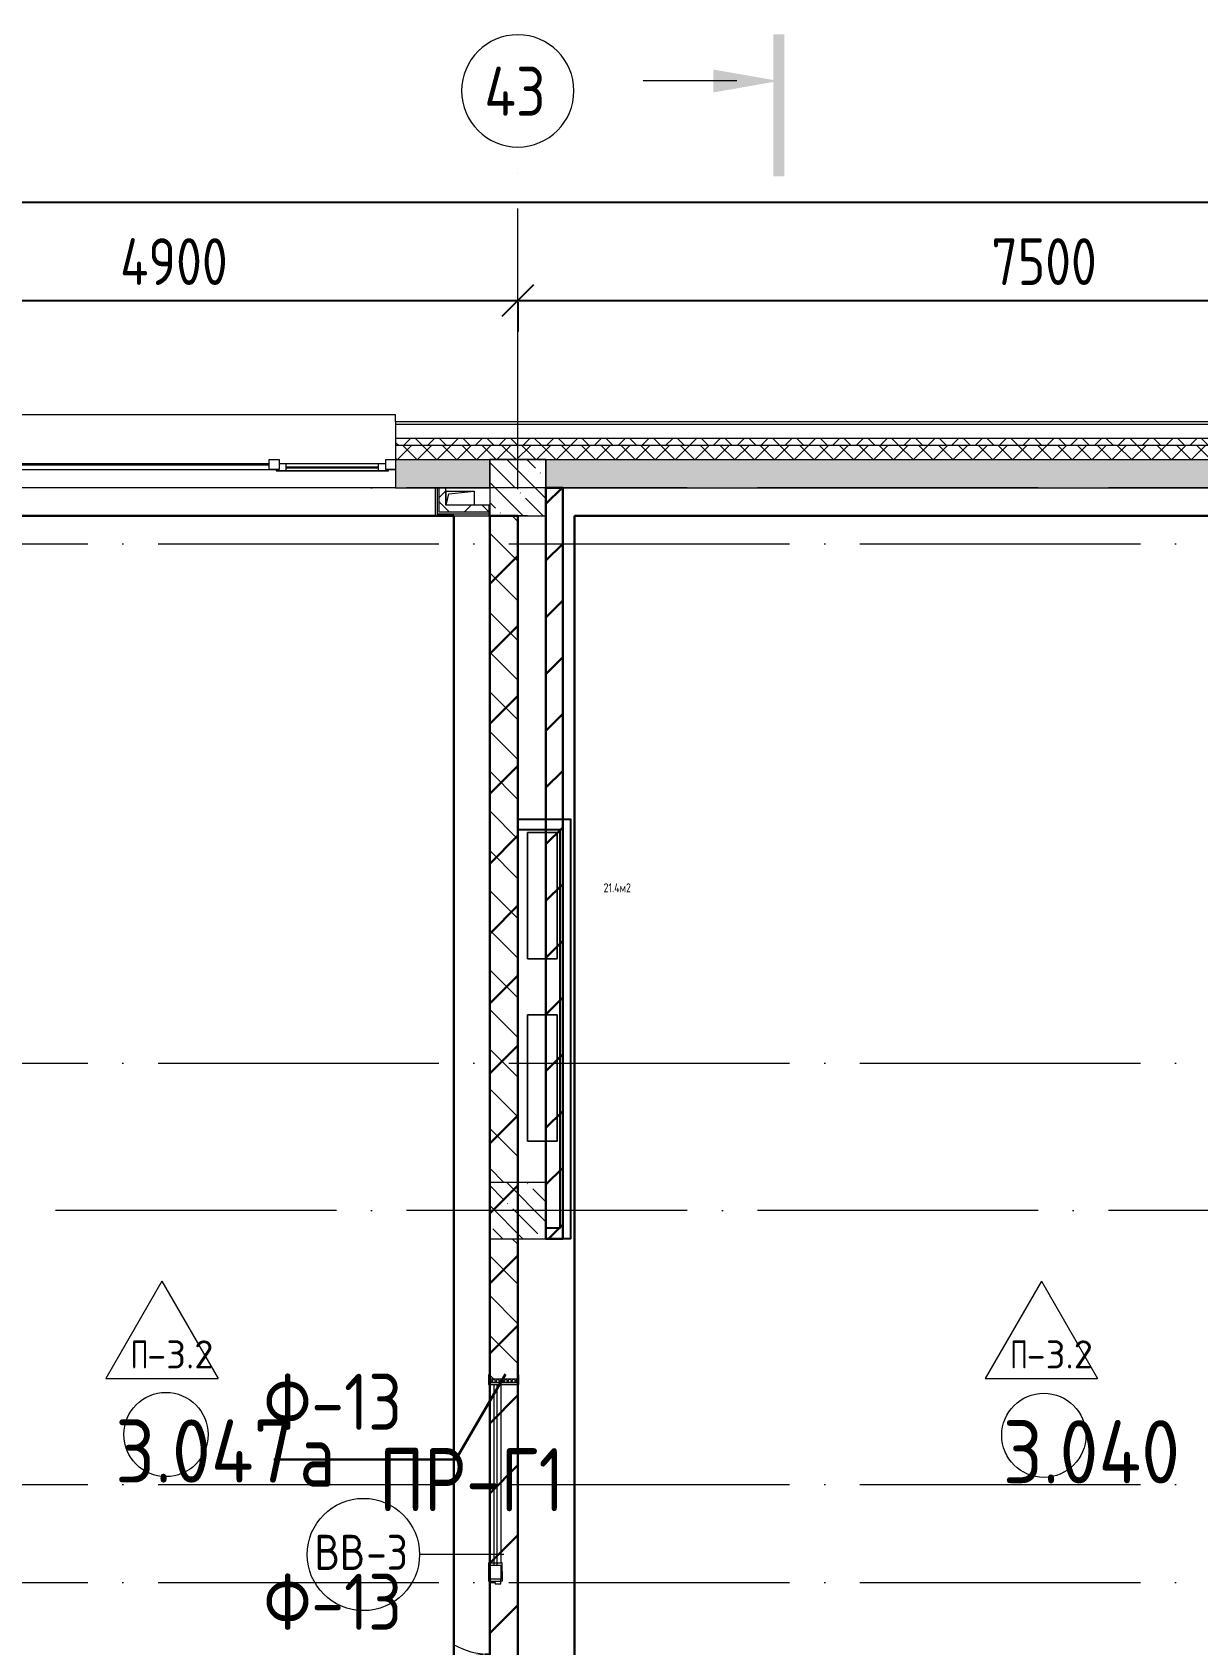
# Model space of a CAD drawing. Header units: millimetres. Extents: x -592259 to 288321, y -552984 to 293768.
# Drawn here: x 169844 to 178148, y -208024 to -196536 of the extents above; entities that cross this region are included whole.
import ezdxf

# ---------------------------------------------------------------- set-up
doc = ezdxf.new("R2010")
doc.units = ezdxf.units.MM
doc.linetypes.add('ADSK_Линия сетки', pattern=[2500, 2000, -250, 0, -250])
doc.linetypes.add('ADSK_Скрыто', pattern=[600, 300, -300])
doc.layers.get('Defpoints').update_dxf_attribs({"color": 250})
for name, color, linetype, lineweight in [('0.1) Блок', 6, 'Continuous', 30), ('0.3) ПГП 6 вып', 4, 'Continuous', 30), ('2)Фарх готовы', 3, 'Continuous', 30), ('3) Перемычки готовы', 3, 'Continuous', 30), ('4) Штукатурка', 6, 'Continuous', 30), ('4.5) Штук Гипсовая по ЖБ', 6, 'Continuous', 30), ('4.6) Швы', 6, 'Continuous', 30), ('A-____-____-DIMS', 250, 'Continuous', 9), ('A-AREA-____-IDEN', 250, 'Continuous', 9), ('A-DETL-____-OTLN', 250, 'Continuous', 5), ('A-DETL-GENF-OTLN', 250, 'Continuous', 5), ('A-DOOR-____-IDEN', 250, 'Continuous', 9), ('A-DOOR-____-MCUT', 250, 'Continuous', 5), ('A-DOOR-____-OTLN', 250, 'Continuous', 5), ('A-DOOR-FRAM-MCUT', 250, 'Continuous', 5), ('A-DOOR-FRAM-OTLN', 250, 'Continuous', 5), ('A-DOOR-GLAZ-MCUT', 250, 'Continuous', 5), ('A-FLOR-____-IDEN', 250, 'Continuous', 9), ('A-FLOR-____-OTLN', 250, 'Continuous', 9), ('A-GLAZ-____-MCUT', 250, 'Continuous', 9), ('A-GLAZ-____-OTLN', 250, 'Continuous', 5), ('A-WALL-____-MCUT', 250, 'Continuous', 13), ('A-WALL-____-PATT', 250, 'Continuous', 13), ('A-WALL-FNSH-MCUT', 250, 'Continuous', 13), ('G-____-____-SYMB', 250, 'ADSK_Скрыто', 9), ('I-WALL-____-OTLN', 250, 'Continuous', 9), ('S-COLS-____-MCUT', 250, 'Continuous', 25), ('S-COLS-____-OTLN', 250, 'Continuous', 9), ('S-GRID-____-IDEN', 250, 'Continuous', 9), ('S-GRID-____-OTLN', 250, 'Continuous', 9), ('Обобщенные модели', 250, 'Continuous', 9)]:
    doc.layers.add(name, color=color, linetype=linetype, lineweight=lineweight)
doc.styles.add('GOST Common', font='', dxfattribs={"width": 0.9, "height": 350})
doc.styles.add('GOST Common_1', font='', dxfattribs={"width": 0.9, "height": 250})
doc.styles.add('ISOCPEUR_1', font='isocpeur.ttf', dxfattribs={"width": 0.9, "height": 250})
doc.styles.add('ISOCPEUR_2', font='isocpeur.ttf', dxfattribs={"height": 160})
doc.styles.add('ISOCPEUR_I_1', font='ГОСТ тип А.ttf', dxfattribs={"height": 2500})
doc.styles.get("Standard").update_dxf_attribs({"font": 'ГОСТ тип А.ttf'})
doc.styles.add('А3', font='ГОСТ тип А.ttf')
doc.styles.get('GOST Common').set_extended_font_data('GOST Common')
doc.styles.get('GOST Common_1').set_extended_font_data('GOST Common')
doc.dimstyles.new('А3', dxfattribs={"dimtxt": 333, "dimasz": 222, "dimexe": 222, "dimexo": 111, "dimgap": 111, "dimtad": 1, "dimtoh": 1, "dimdec": 0, "dimrnd": 0.0015, "dimzin": 0, "dimdsep": 46, "dimtxsty": 'Standard', "dimblk": 'OBLIQUE', "dimcen": 0, "dimclrd": 7, "dimclre": 7, "dimclrt": 7, "dimadec": 0, "dimazin": 0, "dimtfac": 1, "dimtdec": 0, "dimtofl": 0, "dimtmove": 0, "dimatfit": 3, "dimfxl": 1, "dimtolj": 1, "dimtzin": 0, "dimarcsym": 0})
pattern_1 = [(45, (28052.9, -258555.93), (-141.42136, 141.42136), []), (135, (28052.9, -258555.93), (-141.42136, -141.42136), [])]

# ---------------------------------------------------------------- blocks, each defined once
blk = doc.blocks.new('Дверь_СКБ_2Ст_Фрамуга2 - Н_ВВ-3_2500x2600h_Учебные помещения_Фрамуга слева-V1-АР1_Маркировочный план 3 этажа секция 2_3')
at = {"layer": 'A-DOOR-____-OTLN'}
h = blk.add_hatch(dxfattribs=at)
h.set_pattern_fill('FP_3', color=256, style=0, pattern_type=2)
h.set_pattern_definition([(135, (1051.41, 164.685), (-14.1421, -14.1421), []), (225, (1051.41, 164.685), (14.1421, -14.1421), [])])
h.paths.add_polyline_path([(1237.5, 100), (1237.5, -100), (1262.5, -100), (1262.5, 100)])
at = {"layer": 'A-DOOR-FRAM-OTLN'}
h = blk.add_hatch(dxfattribs=at)
h.set_pattern_fill('FP_4', color=256, style=0, pattern_type=2)
h.set_pattern_definition([(45, (-1071.384, 164.685), (-14.1421, 14.1421), []), (135, (-1071.384, 164.685), (-14.1421, -14.1421), [])])
h.paths.add_polyline_path([(-1237.5, -100), (-1212.5, -100), (-1212.5, 100), (-1237.5, 100)])
at = {"layer": 'A-DOOR-____-MCUT'}
for p, q in [((-1187.5, 1100), (-1187.5, 100)), ((-1137.5, 1100), (-1187.5, 1100)), ((-1137.5, 100), (-1137.5, 1100)), ((-1187.5, 100), (-1137.5, 100))]:
    blk.add_line(p, q, dxfattribs=at)
at = {"layer": 'A-DOOR-____-OTLN'}
for centre, radius, start, end in [((-1197.5, 100), 500, 360, 30), ((-177.5, 100), 520, 150, 180)]:
    blk.add_arc(centre, radius, start, end, dxfattribs=at)
at = {"layer": 'A-DOOR-FRAM-MCUT'}
for p, q in [((-1197.5, 108), (-1267.5, 108)), ((-1267.5, 108), (-1267.5, 100)), ((-1267.5, 100), (-1197.5, 100)), ((-1212.5, 100), (-1237.5, 100)), ((-1237.5, 100), (-1237.5, -100)), ((-1187.5, 100), (-1212.5, 100)), ((-1212.5, 100), (-1212.5, 20)), ((-1212.5, -100), (-1212.5, 100)), ((-1212.5, 20), (-1177.5, 20)), ((-1197.5, 20), (-1212.5, 20)), ((-1212.5, 20), (-1212.5, -100)), ((-1197.5, 100), (-1197.5, 108)), ((-1197.5, -100), (-1197.5, 20)), ((-1187.5, 60), (-1187.5, 100)), ((-1177.5, 60), (-1187.5, 60)), ((-1177.5, 20), (-1177.5, 60)), ((-187.5, 60), (-197.5, 60)), ((-197.5, 60), (-197.5, 20)), ((-197.5, 20), (-162.5, 20)), ((-187.5, 100), (-187.5, 60)), ((-162.5, 100), (-187.5, 100)), ((-177.5, 108), (-177.5, 100)), ((-107.5, 108), (-177.5, 108)), ((-177.5, 100), (-177.5, 20)), ((-177.5, 12), (-177.5, 20)), ((-107.5, 12), (-177.5, 12)), ((-62.5, 100), (-162.5, 100)), ((-162.5, 20), (-162.5, 100)), ((-162.5, 20), (-162.5, 100)), ((-62.5, 20), (-162.5, 20)), ((-117.5, 108), (-117.5, 100)), ((-47.5, 108), (-117.5, 108)), ((-117.5, 20), (-117.5, 12)), ((-117.5, 12), (-47.5, 12)), ((-107.5, 100), (-107.5, 108)), ((-107.5, 20), (-107.5, 12)), ((-62.5, 100), (-62.5, 20)), ((-47.5, 100), (-47.5, 108)), ((-47.5, 100), (-47.5, 20)), ((-47.5, 100), (1237.5, 100)), ((-47.5, 12), (-47.5, 20)), ((1237.5, 20), (-47.5, 20)), ((1292.5, 108), (1222.5, 108)), ((1222.5, 108), (1222.5, 100)), ((1222.5, 100), (1222.5, 20)), ((1222.5, 100), (1292.5, 100)), ((1237.5, 20), (1222.5, 20)), ((1222.5, 20), (1222.5, -100)), ((1237.5, 100), (1237.5, 20)), ((1262.5, 100), (1237.5, 100)), ((1237.5, 100), (1237.5, -100)), ((1237.5, -100), (1237.5, 20)), ((1262.5, -100), (1262.5, 100)), ((1292.5, 100), (1292.5, 108)), ((-1197.5, -100), (-1267.5, -100)), ((-1267.5, -100), (-1267.5, -108)), ((-1267.5, -108), (-1197.5, -108)), ((-1237.5, -100), (-1212.5, -100)), ((-1212.5, -100), (-1197.5, -100)), ((-1197.5, -108), (-1197.5, -100)), ((1222.5, -100), (1237.5, -100)), ((1292.5, -100), (1222.5, -100)), ((1222.5, -100), (1222.5, -108)), ((1222.5, -108), (1292.5, -108)), ((1237.5, -100), (1262.5, -100)), ((1292.5, -108), (1292.5, -100))]:
    blk.add_line(p, q, dxfattribs=at)
at = {"layer": 'A-DOOR-GLAZ-MCUT'}
for p, q in [((1222.5, 70), (-62.5, 70)), ((1222.5, 50), (-62.5, 50))]:
    blk.add_line(p, q, dxfattribs=at)
blk = doc.blocks.new('BSC_Колонна _Прямоугольная - 400x400-V104-АР1_Маркировочный план 3 этажа секция 2_3')
at = {"layer": 'S-COLS-____-OTLN', "lineweight": 5}
h = blk.add_hatch(dxfattribs=at)
h.set_pattern_fill('FP_79', color=256, style=0, pattern_type=2)
h.set_pattern_definition([(135, (-145249.98, -53625), (-142.56192, -142.56192), []), (135, (-145107.42, -53625), (-142.56192, -142.56192), [252.016, -50.403, 3.353, -47.05])])
h.paths.add_polyline_path([(64, -200), (200, -200), (200, 200), (-200, 200), (-200, -200), (0, -200)])
at = {"layer": 'S-COLS-____-MCUT', "lineweight": 5}
for p, q in [((200, 200), (-200, 200)), ((-200, 200), (-200, -200)), ((200, -200), (200, 200)), ((-200, -200), (200, -200))]:
    blk.add_line(p, q, dxfattribs=at)
blk = doc.blocks.new('Окно_СКБ_2Ст1 - Окно_СКБ_2Ст 3300_ОК2-29018964-АР1_Маркировочный план 3 этажа секция 2_3')
at = {"layer": 'A-GLAZ-____-MCUT'}
for p, q in [((-1650, -195), (-1650, -125)), ((-1650, -125), (-1580, -125)), ((-1580, -195), (-1650, -195)), ((-1580, -125), (-1580, -195)), ((750, -195), (750, -125)), ((750, -125), (820, -125)), ((820, -195), (750, -195)), ((820, -195), (800, -195)), ((800, -195), (800, -205)), ((800, -205), (1600, -205)), ((1600, -205), (800, -205)), ((820, -125), (820, -195)), ((1580, -155), (820, -155)), ((820, -155), (820, -195)), ((870, -205), (870, -155)), ((1530, -205), (1530, -155)), ((1580, -195), (1580, -125)), ((1580, -125), (1650, -125)), ((1580, -195), (1580, -155)), ((1650, -195), (1580, -195)), ((1600, -195), (1580, -195)), ((1600, -205), (1600, -195)), ((1650, -125), (1650, -195))]:
    blk.add_line(p, q, dxfattribs=at)
at = {"layer": 'A-GLAZ-____-MCUT', "lineweight": 5}
for p, q in [((750, -155), (-1580, -155)), ((750, -165), (-1580, -165)), ((870, -175), (1530, -175)), ((1530, -185), (870, -185))]:
    blk.add_line(p, q, dxfattribs=at)
at = {"layer": 'A-GLAZ-____-OTLN'}
for p, q in [((-1650, -195), (800, -195)), ((1600, -195), (1650, -195))]:
    blk.add_line(p, q, dxfattribs=at)
blk = doc.blocks.new('WNW_Отлив1 - Отлив_металлический 2-28598290-АР1_Маркировочный план 3 этажа секция 2_3')
at = {"layer": 'A-GLAZ-____-OTLN'}
for p, q in [((1650, 320), (-1650, 320)), ((-1650, 320), (-1650, 270)), ((1650, 270), (1650, 320))]:
    blk.add_line(p, q, dxfattribs=at)
blk = doc.blocks.new('_Wn_-As_OpeningMEP_floor__Rectangular - _Wn_-As_OpeningMEP_floor__Rectangular-35307840-АР1_Маркировочный план 3 этажа секция 2_3')
at = {"layer": 'A-DETL-GENF-OTLN', "lineweight": 5}
for p, q in [((-100, 0), (-82, 82)), ((-82, 82), (100, 100))]:
    blk.add_line(p, q, dxfattribs=at)
blk = doc.blocks.new('Ось сетки - Круг_Ø8 мм-39983606-АР1_Маркировочный план 3 этажа секция 2_3')
at = {"layer": 'S-GRID-____-IDEN'}
for start, end in [(360, 180), (180, 360)]:
    blk.add_arc((0, 0), 4, start, end, dxfattribs=at)
blk = doc.blocks.new('_Oblique')
at = {"color": 0, "linetype": 'ByBlock', "lineweight": -2}
blk.add_line((-0.5, -0.5), (0.5, 0.5), dxfattribs=at)
blk = doc.blocks.new('*D4428')
at = {"layer": 'A-____-____-DIMS', "color": 7, "lineweight": -2, "transparency": 16777216}
for p, q in [((168403, -198447), (173303, -198447)), ((168403, -198458), (168403, -198669)), ((173303, -198458), (173303, -198669))]:
    blk.add_line(p, q, dxfattribs=at)
at = {"layer": 'Defpoints', "color": 0, "transparency": 16777216}
for p in [(168403, -198347), (173303, -198347), (173303, -198447)]:
    blk.add_point(p, dxfattribs=at)
at = {"layer": 'A-____-____-DIMS', "color": 7, "lineweight": -2, "transparency": 16777216, "xscale": 222, "yscale": 222, "zscale": 222, "rotation": 180}
blk.add_blockref('_Oblique', (168403, -198447), dxfattribs=at)
at = {"layer": 'A-____-____-DIMS', "color": 7, "lineweight": -2, "transparency": 16777216, "xscale": 222, "yscale": 222, "zscale": 222}
blk.add_blockref('_Oblique', (173303, -198447), dxfattribs=at)
at = {"layer": 'A-____-____-DIMS', "color": 7, "transparency": 16777216, "insert": (170853, -198170), "char_height": 333, "width": 2.57, "attachment_point": 5}
blk.add_mtext('\\A1;4900', dxfattribs=at)
blk = doc.blocks.new('*D4429')
at = {"layer": 'A-____-____-DIMS', "color": 7, "lineweight": -2, "transparency": 16777216}
for p, q in [((173303, -198447), (180803, -198447)), ((173303, -198458), (173303, -198669)), ((180803, -198458), (180803, -198669))]:
    blk.add_line(p, q, dxfattribs=at)
at = {"layer": 'Defpoints', "color": 0, "transparency": 16777216}
for p in [(173303, -198347), (180803, -198347), (180803, -198447)]:
    blk.add_point(p, dxfattribs=at)
at = {"layer": 'A-____-____-DIMS', "color": 7, "lineweight": -2, "transparency": 16777216, "xscale": 222, "yscale": 222, "zscale": 222, "rotation": 180}
blk.add_blockref('_Oblique', (173303, -198447), dxfattribs=at)
at = {"layer": 'A-____-____-DIMS', "color": 7, "lineweight": -2, "transparency": 16777216, "xscale": 222, "yscale": 222, "zscale": 222}
blk.add_blockref('_Oblique', (180803, -198447), dxfattribs=at)
at = {"layer": 'A-____-____-DIMS', "color": 7, "transparency": 16777216, "insert": (177053, -198170), "char_height": 333, "width": 2.48, "attachment_point": 5}
blk.add_mtext('\\A1;7500', dxfattribs=at)
blk = doc.blocks.new('*D4431')
at = {"layer": 'A-____-____-DIMS', "color": 7, "lineweight": -2, "transparency": 16777216}
for p, q in [((97203, -197747), (180803, -197747)), ((97203, -197758), (97203, -197969)), ((180803, -197758), (180803, -197969))]:
    blk.add_line(p, q, dxfattribs=at)
at = {"layer": 'Defpoints', "color": 0, "transparency": 16777216}
for p in [(97203, -197647), (180803, -197647), (180803, -197747)]:
    blk.add_point(p, dxfattribs=at)
at = {"layer": 'A-____-____-DIMS', "color": 7, "lineweight": -2, "transparency": 16777216, "xscale": 222, "yscale": 222, "zscale": 222, "rotation": 180}
blk.add_blockref('_Oblique', (97203, -197747), dxfattribs=at)
at = {"layer": 'A-____-____-DIMS', "color": 7, "lineweight": -2, "transparency": 16777216, "xscale": 222, "yscale": 222, "zscale": 222}
blk.add_blockref('_Oblique', (180803, -197747), dxfattribs=at)
at = {"layer": 'A-____-____-DIMS', "color": 7, "transparency": 16777216, "insert": (139003, -197470), "char_height": 333, "width": 3.1, "attachment_point": 5}
blk.add_mtext('\\A1;83600', dxfattribs=at)
blk = doc.blocks.new('AAR_СКБ_Марка_Помещения_мал - Номер-28977439-АР1_Маркировочный план 3 этажа секция 2_3')
at = {"layer": 'A-AREA-____-IDEN'}
blk.add_circle((-0.03, 0), 3, dxfattribs=at)
blk = doc.blocks.new('AAR_СКБ_Марка_Перекрытия - Марка пола-17325028-АР1_Маркировочный план 3 этажа секция 2_3')
at = {"layer": 'A-FLOR-____-IDEN'}
for p, q in [((0, 6.93), (-4, 0)), ((0, 6.93), (4, 0)), ((-4, 0), (4, 0))]:
    blk.add_line(p, q, dxfattribs=at)
blk = doc.blocks.new('Разрез - Номер вида спереди_3_5 мм-32550530-АР1_Маркировочный план 3 этажа секция 2_3')
at = {"layer": 'G-____-____-SYMB', "linetype": 'Continuous'}
for points in [[(9.8, 0.4), (9.8, -0.39), (-0.33, -0.39), (-0.33, 0.4)], [(2.18, -4.67), (3, 0), (3.82, -4.67)]]:
    blk.add_hatch(color=256, dxfattribs=at).paths.add_polyline_path(points)
at = {"layer": 'G-____-____-SYMB', "linetype": 'Continuous', "lineweight": 20}
blk.add_line((3, -3), (3, -9.66), dxfattribs=at)
blk = doc.blocks.new('ADSK_Марка_Дверь - Типоразмер_ADSK_Марка-30565456-АР1_Маркировочный план 3 этажа секция 2_3')
at = {"layer": 'A-DOOR-____-IDEN'}
blk.add_circle((0, 0), 4, dxfattribs=at)

msp = doc.modelspace()

# ---------------------------------------------------------------- hatches: boundary and pattern name
at = {"layer": '0.1) Блок'}
h = msp.add_hatch(dxfattribs=at)
h.set_pattern_fill('ANSI31', color=256, scale=111)
h.set_pattern_definition([(45, (15765.3, -311451.93), (-249.2021, 249.2021), [])])
h.paths.add_polyline_path([(173103.2025, -258330.9286), (173303.2245, -258330.9286), (173302.9057, -199980.9286), (173102.8838, -199980.9286)])
at = {"layer": '0.3) ПГП 6 вып'}
h = msp.add_hatch(dxfattribs=at)
h.set_pattern_fill('ANSI31', color=4, scale=90)
h.paths.add_polyline_path([(173622.8838, -205130.9286), (173502.8838, -205130.9286), (173502.8838, -199780.9286), (173622.8838, -199780.9286)])
at = {"layer": 'A-WALL-____-PATT', "lineweight": 15}
h = msp.add_hatch(dxfattribs=at)
h.set_pattern_fill('FP_48', color=256, style=0, pattern_type=2)
h.set_pattern_definition([(135, (28052.9, -258555.93), (-84.85281, -84.85281), []), (225, (28052.9, -258555.93), (84.85281, -84.85281), [])])
h.paths.add_polyline_path([(181152.9057, -199480.9286), (181152.8838, -199430.9286), (172431.9051, -199430.9286), (172431.9051, -199480.9286), (181102.9057, -199480.9286)])
h.paths.add_polyline_path([(169120.9935, -199480.9286), (169131.9051, -199480.9286), (169131.9051, -199430.9286), (167867.9057, -199430.9286), (167867.9057, -199480.9286), (168783.0927, -199480.9286)])
h.paths.add_polyline_path([(165884.5643, -199480.9286), (166667.9057, -199480.9286), (166667.9057, -199430.9286), (164452.8838, -199430.9286), (164452.8838, -199480.9286), (164761.7016, -199480.9286)])
h = msp.add_hatch(dxfattribs=at)
h.set_pattern_fill('FP_49', color=256, style=0, pattern_type=2)
h.set_pattern_definition([(45, (28052.91, -258555.93), (-70.71068, 70.71068), []), (135, (28052.91, -258555.93), (-70.71068, -70.71068), [])])
h.paths.add_polyline_path([(173102.8838, -199580.9286), (181102.9057, -199580.9286), (181102.8838, -199480.9286), (172431.9051, -199480.9286), (172431.9051, -199580.9286), (172992.8838, -199580.9286)])
h.paths.add_polyline_path([(169120.9935, -199580.9286), (169131.9051, -199580.9286), (169131.9051, -199480.9286), (167867.9057, -199480.9286), (167867.9057, -199580.9286), (168783.0927, -199580.9286)])
h.paths.add_polyline_path([(164751.9057, -199580.9286), (166667.9057, -199580.9286), (166667.9057, -199480.9286), (164552.8838, -199480.9286), (164552.9057, -199580.9276), (164751.4057, -199580.9286)])
h = msp.add_hatch(dxfattribs=at)
h.set_pattern_fill('FP_124', color=256, style=0, pattern_type=2)
h.set_pattern_definition([(50, (28052.9, -258555.93), (364.36793, -31.8783), [38.1, -419.1]), (355, (28052.9, -258555.93), (-70.48585, 382.1133), [30.48, -335.28]), (100.451, (28083.27, -258558.6), (293.885, 350.2334), [32.38, -356.18]), (46.184, (28052.9, -258454.33), (542.1585, -84.0858), [57.15, -628.65]), (96.636, (28098.1, -258461.34), (474.8049, 494.8554), [48.57, -534.27]), (351.184, (28052.9, -258454.33), (474.8102, 494.85), [45.72, -502.92]), (21, (28103.7, -258479.73), (303.22847, -204.53046), [38.1, -419.1]), (326, (28103.7, -258479.73), (123.6039, 368.37604), [30.48, -335.28]), (71.451, (28128.97, -258496.77), (426.8341, 163.8427), [32.38, -356.18]), (37.5, (28052.9, -258555.93), (6.17665, 169.11015), [16.764, -314.452, 16.764, -323.596, -336.55]), (37.5, (28052.9, -258555.93), (6.17665, 169.11015), [-671.576, 16.764, -319.786]), (7.5, (28052.9, -258555.93), (133.63888, 200.3615), [16.764, -177.292, 16.764, -306.832, -128.27]), (7.5, (28052.9, -258555.93), (133.63888, 200.3615), [-517.652, 16.764, -111.506]), (327.5, (27939.62, -258555.93), (271.18182, -11.45836), [16.764, -110.236, 16.764, -379.476, -525.78]), (327.5, (27939.62, -258555.93), (271.18182, -11.45836), [-523.24, 16.764, -509.016]), (317.5, (27888.82, -258555.93), (296.2585, 50.85285), [16.764, -148.336, 16.764, -246.38, -373.38]), (317.5, (27888.82, -258555.93), (296.2585, 50.85285), [-428.244, 16.764, -356.616])])
h.paths.add_polyline_path([(173102.8838, -199780.9286), (173102.8838, -199580.9286), (172431.9051, -199580.9286), (172431.9051, -199780.9286), (172992.8838, -199780.9286)])
h.paths.add_polyline_path([(173502.8838, -199780.9286), (180602.8838, -199780.9286), (180602.8838, -199580.9286), (173502.8838, -199580.9286)])
h.paths.add_polyline_path([(168783.0927, -199780.9286), (169131.9051, -199780.9286), (169131.9051, -199580.9286), (168502.9057, -199580.9286), (168502.9057, -199780.9286), (168768.8205, -199780.9286)])
h = msp.add_hatch(dxfattribs=at)
h.set_pattern_fill('FP_52', color=256, style=0, pattern_type=2)
h.set_pattern_definition(pattern_1)
h.paths.add_polyline_path([(172790.3482, -199955.9286), (172790.3482, -199780.9286), (172740.3482, -199780.9286), (172740.3482, -199955.9286)])
h = msp.add_hatch(dxfattribs=at)
h.set_pattern_fill('FP_52', color=256, style=0, pattern_type=2)
h.set_pattern_definition(pattern_1)
h.paths.add_polyline_path([(173036.3378, -199955.9286), (173100.3838, -199955.9286), (173100.3838, -199905.9286), (172790.3482, -199905.9302), (172790.3482, -199955.9286), (173008.223, -199955.9286)])
h = msp.add_hatch(dxfattribs=at)
h.set_pattern_fill('FP_1', color=256, style=0, pattern_type=2)
h.set_pattern_definition([(135, (28053.11, -217405.93), (-141.42136, -141.42136), [])])
h.paths.add_polyline_path([(173166.8737, -204730.9286), (173302.8838, -204730.9286), (173303.1148, -199980.9286), (173103.1148, -199980.9286), (173102.8838, -204730.9286)])
h = msp.add_hatch(dxfattribs=at)
h.set_pattern_fill('FP_1', color=256, style=0, pattern_type=2)
h.set_pattern_definition([(135, (28053.11, -222555.93), (-141.42136, -141.42136), [])])
h.paths.add_polyline_path([(173166.8737, -206130.8683), (173302.8838, -206130.8683), (173303.1148, -205130.9286), (173103.1148, -205130.9286), (173102.8838, -206130.8683)])
at = {"layer": 'S-COLS-____-OTLN', "lineweight": 5}
h = msp.add_hatch(dxfattribs=at)
h.set_pattern_fill('FP_19', color=256, style=0, pattern_type=2)
h.set_pattern_definition([(135, (28052.9, -258555.93), (-142.5612, -142.5612), []), (135, (28195.47, -258555.93), (-142.5612, -142.5612), [252.016, -50.403, 3.353, -47.05])])
h.paths.add_polyline_path([(173103.0929, -199980.9286), (173502.8838, -199980.9286), (173502.8838, -199580.9286), (173102.8838, -199580.9286), (173102.8838, -199980.9286)])

# ---------------------------------------------------------------- linework, layer by layer
for points in [[(173303.0929, -202141.0355), (173677.9028, -202141.0355), (173677.9028, -205130.9286), (173502.8838, -205130.9286)], [(173303.0929, -202216.0355), (173602.9028, -202216.0355), (173602.9028, -205055.9286), (173502.8838, -205055.9286)]]:
    msp.add_lwpolyline(points)
at = {"layer": '0.1) Блок'}
msp.add_lwpolyline([(173103.2025, -258330.9286), (173303.2245, -258330.9286), (173302.9057, -199980.9286), (173102.8838, -199980.9286)], close=True, dxfattribs=at)
at = {"layer": '0.3) ПГП 6 вып'}
msp.add_lwpolyline([(173622.8838, -205130.9286), (173502.8838, -205130.9286), (173502.8838, -199780.9286), (173622.8838, -199780.9286)], close=True, dxfattribs=at)
at = {"layer": '2)Фарх готовы'}
msp.add_lwpolyline([(173214.5683, -206095.4704), (172861.1847, -206705.0598), (171564.1472, -206705.0598)], dxfattribs=at)
at = {"layer": '4) Штукатурка'}
for p, q in [((172847.6512, -199980.9286), (172847.6512, -258330.9286)), ((173707.9057, -199980.9286), (173707.9057, -210409.0633))]:
    msp.add_line(p, q, dxfattribs=at)
at = {"layer": '4.5) Штук Гипсовая по ЖБ'}
for p, q in [((168907.84, -199980.9286), (172847.6512, -199980.9286)), ((180602.8838, -199980.9286), (173707.9057, -199980.9286))]:
    msp.add_line(p, q, dxfattribs=at)
at = {"layer": '4.6) Швы'}
for points in [[(171978.8165, -199980.9286), (172847.6512, -199980.9286)], [(172847.6512, -205410.9371), (172847.6512, -204428.0148)]]:
    msp.add_lwpolyline(points, dxfattribs=at)
at = {"layer": 'A-DETL-____-OTLN'}
for p, q in [((173652.9057, -199780.9286), (173582.9057, -199780.9286)), ((173372.9057, -199980.9286), (173122.9057, -199980.9286))]:
    msp.add_line(p, q, dxfattribs=at)
at = {"layer": 'A-DOOR-____-IDEN'}
msp.add_line((173203.0929, -207380.8683), (172603.0929, -207380.8683), dxfattribs=at)
at = {"layer": 'A-FLOR-____-OTLN', "lineweight": 5}
for p, q in [((172792.8838, -199905.9286), (172792.8838, -199805.9286)), ((172792.8838, -199805.9286), (172992.8838, -199805.9286)), ((172992.8838, -199805.9286), (172992.8838, -199905.9286)), ((173102.8838, -199980.9286), (173100.3838, -199980.9286)), ((173103.0929, -206170.8683), (173103.0929, -207555.8683)), ((173103.0929, -207580.8683), (173103.0929, -208530.8683))]:
    msp.add_line(p, q, dxfattribs=at)
at = {"layer": 'A-WALL-____-MCUT', "color": 10, "lineweight": 15}
for p, q in [((172431.9051, -199330.9286), (172431.9051, -199430.9286)), ((172431.9051, -199480.9286), (172431.9051, -199580.9286)), ((173102.8838, -199580.9286), (173502.8838, -199580.9286))]:
    msp.add_line(p, q, dxfattribs=at)
at = {"layer": 'A-WALL-____-MCUT', "lineweight": 15}
for p, q in [((181252.9057, -199330.9286), (172431.9051, -199330.9286)), ((173102.8838, -199780.9286), (173102.8838, -199580.9286)), ((173502.8838, -199580.9286), (173502.8838, -199780.9286)), ((172727.8482, -199780.9286), (172727.8482, -199968.4286)), ((173100.3838, -199968.4286), (172727.8482, -199968.4286))]:
    msp.add_line(p, q, dxfattribs=at)
at = {"layer": 'A-WALL-____-MCUT', "color": 7, "lineweight": 15}
for p, q in [((172431.9051, -199430.9286), (172431.9051, -199480.9286)), ((181152.9057, -199430.9286), (172431.9051, -199430.9286)), ((181102.9057, -199480.9286), (172431.9051, -199480.9286)), ((172431.9051, -199580.9286), (173102.8838, -199580.9286)), ((172431.9051, -199580.9286), (172431.9051, -199780.9286)), ((173502.8838, -199580.9286), (180602.8838, -199580.9286)), ((172431.9051, -199780.9286), (173102.8838, -199780.9286)), ((172790.3482, -199780.9286), (172740.3482, -199780.9286)), ((172740.3482, -199780.9286), (172740.3482, -199955.9286)), ((172790.3482, -199905.9286), (172790.3482, -199780.9286)), ((173502.8838, -199780.9286), (180602.8838, -199780.9286)), ((173100.3838, -199955.9286), (172740.3482, -199955.9286)), ((173100.3838, -199905.9286), (172790.3482, -199905.9286)), ((173100.3838, -199955.9286), (173100.3838, -199905.9286)), ((173103.0929, -204730.9286), (173103.0929, -199980.9286)), ((173372.8838, -199980.9286), (173122.8838, -199980.9286)), ((173303.0929, -204730.9286), (173303.0929, -199980.9286)), ((173103.0929, -205130.9286), (173103.0929, -206100.8683)), ((173303.0929, -206100.8683), (173303.0929, -205130.9286))]:
    msp.add_line(p, q, dxfattribs=at)
at = {"layer": 'A-WALL-FNSH-MCUT', "lineweight": 15}
for p, q in [((181272.9057, -199310.9286), (172431.9051, -199310.9286)), ((172431.9051, -199310.9286), (172431.9051, -199330.9286)), ((172740.3482, -199780.9286), (172715.3482, -199780.9286)), ((172715.3482, -199780.9286), (172715.3482, -199980.9286)), ((172715.3482, -199980.9286), (173100.3838, -199980.9286)), ((173100.3838, -199980.9286), (173100.3838, -199955.9286))]:
    msp.add_line(p, q, dxfattribs=at)
at = {"layer": 'I-WALL-____-OTLN', "lineweight": 15}
for p, q in [((172431.9051, -199780.9286), (169131.9051, -199780.9286)), ((173303.0929, -206170.8683), (173303.0929, -208590.8683))]:
    msp.add_line(p, q, dxfattribs=at)
at = {"layer": 'S-COLS-____-MCUT', "lineweight": 5}
for p, q in [((173502.8838, -199580.9286), (173102.8838, -199580.9286)), ((173102.8838, -199780.9286), (173102.8838, -199980.9286)), ((173502.8838, -199980.9286), (173502.8838, -199780.9286)), ((173102.8838, -199980.9286), (173502.8838, -199980.9286))]:
    msp.add_line(p, q, dxfattribs=at)
at = {"layer": 'S-COLS-____-OTLN', "lineweight": 5}
for p, q in [((173102.8838, -199580.9286), (173102.8838, -199780.9286)), ((173502.8838, -199780.9286), (173502.8838, -199580.9286))]:
    msp.add_line(p, q, dxfattribs=at)
at = {"layer": 'S-GRID-____-OTLN', "linetype": 'ADSK_Линия сетки'}
for p, q in [((173302.9057, -262294.7685), (173302.9057, -197353.9241)), ((184510.8783, -199780.9286), (127372.9057, -199780.9286)), ((93236.8325, -200180.9286), (181748.3453, -200180.9286)), ((93236.8325, -203880.9286), (184856.9445, -203880.9286)), ((184510.8783, -204930.9286), (127372.9057, -204930.9286)), ((93236.8325, -206880.9286), (181748.3453, -206880.9286)), ((93236.8325, -207580.9286), (184856.9445, -207580.9286))]:
    msp.add_line(p, q, dxfattribs=at)
at = {"layer": 'Обобщенные модели'}
for p, q in [((173372.9028, -203136.0355), (173372.9028, -202236.0355)), ((173372.9028, -202236.0355), (173582.9028, -202236.0355)), ((173372.9028, -203136.0355), (173372.9028, -202236.0355)), ((173372.9028, -202236.0355), (173582.9028, -202236.0355)), ((173582.9028, -202236.0355), (173372.9028, -202236.0355)), ((173372.9028, -202236.0355), (173372.9028, -203136.0355)), ((173582.9028, -202236.0355), (173582.9028, -203136.0355)), ((173582.9028, -202236.0355), (173582.9028, -203136.0355)), ((173582.9028, -203136.0355), (173582.9028, -202236.0355)), ((173582.9028, -203136.0355), (173372.9028, -203136.0355)), ((173582.9028, -203136.0355), (173372.9028, -203136.0355)), ((173372.9028, -203136.0355), (173582.9028, -203136.0355)), ((173372.9057, -204436.0087), (173372.9057, -203536.0087)), ((173372.9057, -203536.0087), (173582.9057, -203536.0087)), ((173372.9057, -204436.0087), (173372.9057, -203536.0087)), ((173372.9057, -203536.0087), (173582.9057, -203536.0087)), ((173582.9057, -203536.0087), (173372.9057, -203536.0087)), ((173372.9057, -203536.0087), (173372.9057, -204436.0087)), ((173582.9057, -203536.0087), (173582.9057, -204436.0087)), ((173582.9057, -203536.0087), (173582.9057, -204436.0087)), ((173582.9057, -204436.0087), (173582.9057, -203536.0087)), ((173582.9057, -204436.0087), (173372.9057, -204436.0087)), ((173582.9057, -204436.0087), (173372.9057, -204436.0087)), ((173372.9057, -204436.0087), (173582.9057, -204436.0087))]:
    msp.add_line(p, q, dxfattribs=at)

# ---------------------------------------------------------------- block references
at = {"layer": 'A-AREA-____-IDEN', "xscale": 99.99999999999993, "yscale": 99.99999999999993, "zscale": 99.99999999999993}
for p in [(170799.2212, -206526.1173), (177053.9821, -206531.6173)]:
    msp.add_blockref('AAR_СКБ_Марка_Помещения_мал - Номер-28977439-АР1_Маркировочный план 3 этажа секция 2_3', p, dxfattribs=at)
at = {"layer": 'A-DOOR-____-IDEN', "xscale": 99.99999999999993, "yscale": 99.99999999999993, "zscale": 99.99999999999993}
msp.add_blockref('ADSK_Марка_Дверь - Типоразмер_ADSK_Марка-30565456-АР1_Маркировочный план 3 этажа секция 2_3', (172203.0929, -207380.8683), dxfattribs=at)
at = {"layer": 'A-DOOR-____-OTLN', "rotation": 89.99999999999993}
msp.add_blockref('Дверь_СКБ_2Ст_Фрамуга2 - Н_ВВ-3_2500x2600h_Учебные помещения_Фрамуга слева-V1-АР1_Маркировочный план 3 этажа секция 2_3', (173203.0929, -207393.3683), dxfattribs=at)
at = {"layer": 'A-FLOR-____-IDEN', "xscale": 99.99999999999993, "yscale": 99.99999999999993, "zscale": 99.99999999999993}
for p in [(170767.7299, -206126.905), (177033.7143, -206126.905)]:
    msp.add_blockref('AAR_СКБ_Марка_Перекрытия - Марка пола-17325028-АР1_Маркировочный план 3 этажа секция 2_3', p, dxfattribs=at)
at = {"layer": 'A-GLAZ-____-OTLN'}
for name, p in [('WNW_Отлив1 - Отлив_металлический 2-28598290-АР1_Маркировочный план 3 этажа секция 2_3', (170781.9051, -199580.9286)), ('Окно_СКБ_2Ст1 - Окно_СКБ_2Ст 3300_ОК2-29018964-АР1_Маркировочный план 3 этажа секция 2_3', (170781.9051, -199455.9286)), ('_Wn_-As_OpeningMEP_floor__Rectangular - _Wn_-As_OpeningMEP_floor__Rectangular-35307840-АР1_Маркировочный план 3 этажа секция 2_3', (172892.8838, -199905.9286))]:
    msp.add_blockref(name, p, dxfattribs=at)
at = {"layer": 'G-____-____-SYMB', "linetype": 'Continuous', "lineweight": 40, "xscale": 99.99999999999993, "yscale": 99.99999999999993, "zscale": 99.99999999999993, "rotation": 269.9999999999998}
msp.add_blockref('Разрез - Номер вида спереди_3_5 мм-32550530-АР1_Маркировочный план 3 этажа секция 2_3', (175162.6824, -196583.2831), dxfattribs=at)
at = {"layer": 'S-COLS-____-OTLN', "lineweight": 5}
msp.add_blockref('BSC_Колонна _Прямоугольная - 400x400-V104-АР1_Маркировочный план 3 этажа секция 2_3', (173302.8838, -204930.9286), dxfattribs=at)
at = {"layer": 'S-GRID-____-IDEN', "xscale": 99.99999999999993, "yscale": 99.99999999999993, "zscale": 99.99999999999993}
msp.add_blockref('Ось сетки - Круг_Ø8 мм-39983606-АР1_Маркировочный план 3 этажа секция 2_3', (173302.9057, -196953.9241), dxfattribs=at)

# ---------------------------------------------------------------- texts
at = {"layer": '0.3) ПГП 6 вып', "insert": (173914.0663, -202599.3223), "char_height": 63.81659, "attachment_point": 1, "style": 'А3'}
msp.add_mtext_dynamic_manual_height_columns('21.4м2', width=1367.025343, gutter_width=319.083, heights=[0], dxfattribs=at)
at = {"layer": '2)Фарх готовы', "char_height": 400, "width": 526.708687, "attachment_point": 1, "style": 'GOST Common_1'}
for insert in [(171492.9442, -206093.1189), (171492.9442, -207517.7807)]:
    msp.add_mtext('Ф-13', dxfattribs=dict(at, insert=insert))
at = {"layer": '3) Перемычки готовы', "insert": (172315.5295, -206623.0262), "char_height": 450, "width": 333.502, "attachment_point": 1, "style": 'ISOCPEUR_I_1'}
msp.add_mtext('ПР-Г1', dxfattribs=at)
at = {"layer": 'A-AREA-____-IDEN', "char_height": 450, "attachment_point": 1, "style": 'ISOCPEUR_1'}
for s, insert, width in [('3.047', (170434.5208, -206418.6317), 673.4175), ('3.040', (176758.0817, -206424.1317), 673.4175), ('\\fISOCPEUR|b0|i0|c204|p34|;\\W.8;а', (171747.6214, -206447.6667), 166.751)]:
    msp.add_mtext(s, dxfattribs=dict(at, insert=insert, width=width))
at = {"layer": 'A-DOOR-____-IDEN', "char_height": 250, "attachment_point": 1, "style": 'GOST Common_1'}
for s, insert, width in [('ВВ', (171854.3355, -207240.4177), 447.341625), ('-3', (172223.4292, -207240.4177), 389.620125)]:
    msp.add_mtext(s, dxfattribs=dict(at, insert=insert, width=width))
at = {"layer": 'A-FLOR-____-IDEN', "char_height": 200, "attachment_point": 1, "style": 'ISOCPEUR_2'}
for s, insert, width in [('\\fISOCPEUR|b0|i0|c204|p34|;\\W.7;П', (170546.3949, -205855.5192), 140.295312), ('-3.2', (170662.1501, -205855.5192), 420.885937), ('\\fISOCPEUR|b0|i0|c204|p34|;\\W.7;П', (176812.3793, -205855.5192), 140.295312), ('-3.2', (176928.1345, -205855.5192), 420.885937)]:
    msp.add_mtext(s, dxfattribs=dict(at, insert=insert, width=width))
at = {"layer": 'S-GRID-____-IDEN', "color": 18, "true_color": 0x000000, "insert": (173064.0251, -196781.3907), "char_height": 350, "width": 577.215, "attachment_point": 1, "style": 'GOST Common'}
msp.add_mtext('43', dxfattribs=at)

# ---------------------------------------------------------------- dimensions: what is measured, and where the dimension line sits
at = {"layer": 'A-____-____-DIMS'}
for base, p1, p2, picture, middle in [((180802.9057, -197747.3827), (97202.9057, -197647.3978), (180802.9057, -197647.3978), '*D4431', (139002.9057, -197469.8827)), ((173302.9057, -198447.3827), (168402.9057, -198347.3978), (173302.9057, -198347.3978), '*D4428', (170852.9057, -198169.8827)), ((180802.9057, -198447.3827), (173302.9057, -198347.3978), (180802.9057, -198347.3978), '*D4429', (177052.9057, -198169.8827))]:
    dim = msp.add_linear_dim(base=base, p1=p1, p2=p2, dimstyle='А3', dxfattribs=at)
    dim.commit()
    dim.dimension.update_dxf_attribs({"geometry": picture, "text_midpoint": middle})

doc.saveas('drawing.dxf')
